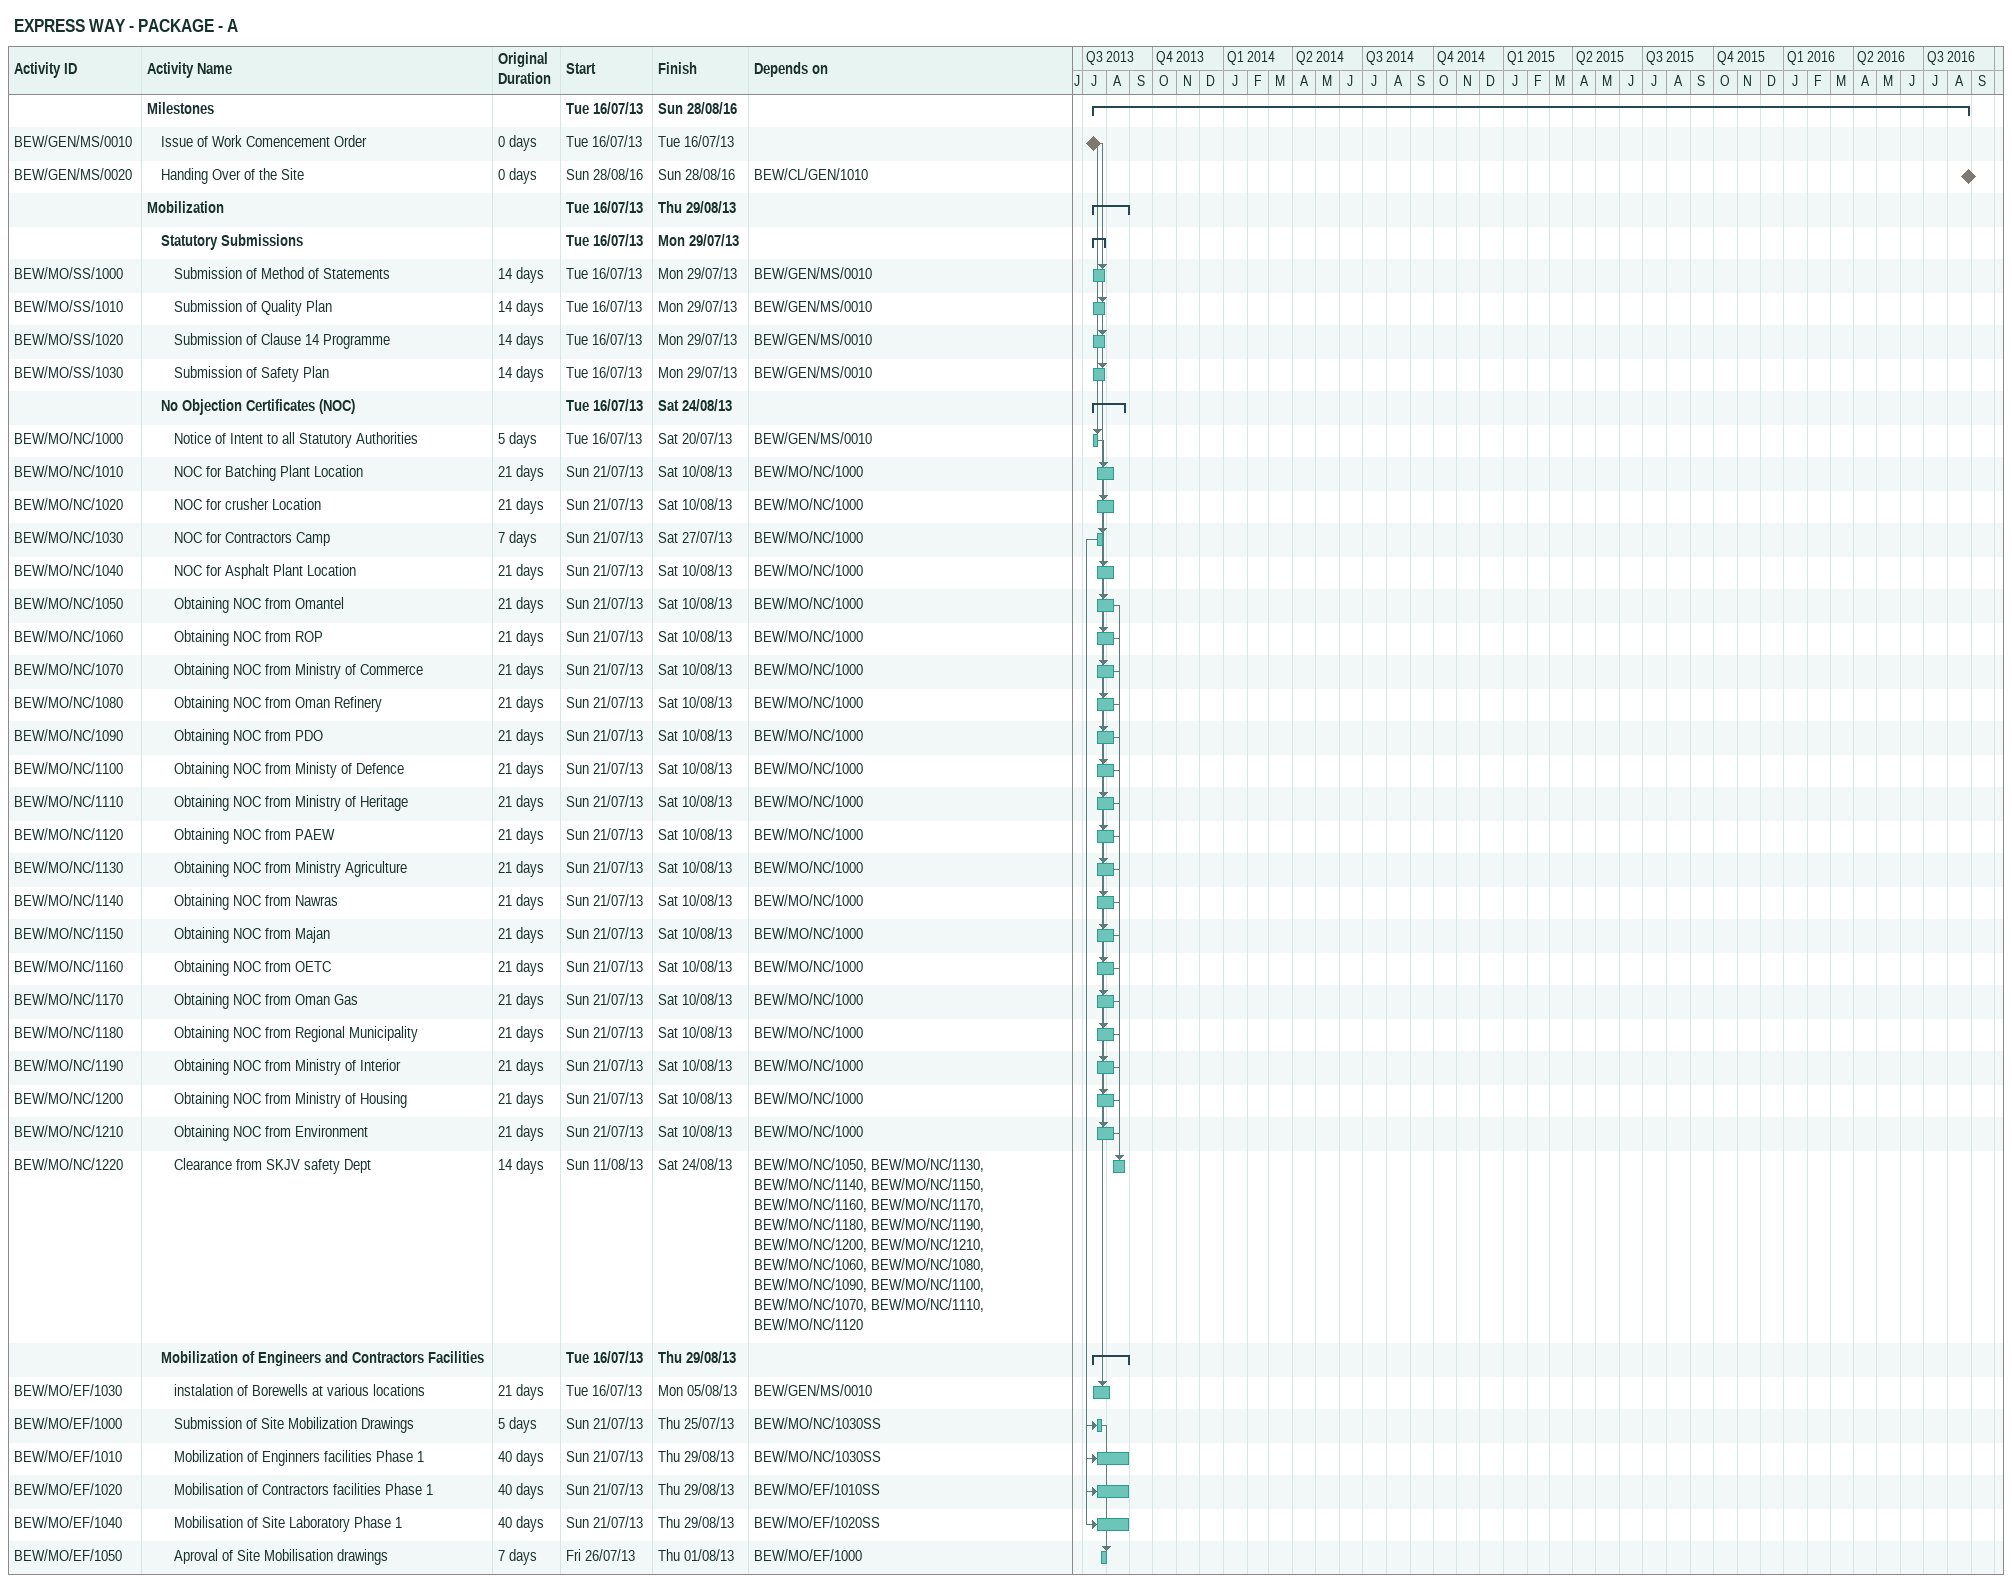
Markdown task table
EXPRESS WAY - PACKAGE - A

| ID | Level | Task | Original duration | Start | Finish | Predecessors |
|---|---|---|---|---|---|---|
|  | 1 | **Milestones** |  | 2013-07-16 | 2016-08-28 |  |
| BEW/GEN/MS/0010 | 2 | Issue of Work Comencement Order | 0d | 2013-07-16 | 2013-07-16 |  |
| BEW/GEN/MS/0020 | 2 | Handing Over of the Site | 0d | 2016-08-28 | 2016-08-28 | BEW/CL/GEN/1010 |
|  | 1 | **Mobilization** |  | 2013-07-16 | 2013-08-29 |  |
|  | 2 | **Statutory Submissions** |  | 2013-07-16 | 2013-07-29 |  |
| BEW/MO/SS/1000 | 3 | Submission of Method of Statements | 14d | 2013-07-16 | 2013-07-29 | BEW/GEN/MS/0010 |
| BEW/MO/SS/1010 | 3 | Submission of Quality Plan | 14d | 2013-07-16 | 2013-07-29 | BEW/GEN/MS/0010 |
| BEW/MO/SS/1020 | 3 | Submission of Clause 14 Programme | 14d | 2013-07-16 | 2013-07-29 | BEW/GEN/MS/0010 |
| BEW/MO/SS/1030 | 3 | Submission of Safety Plan | 14d | 2013-07-16 | 2013-07-29 | BEW/GEN/MS/0010 |
|  | 2 | **No Objection Certificates (NOC)** |  | 2013-07-16 | 2013-08-24 |  |
| BEW/MO/NC/1000 | 3 | Notice of Intent to all Statutory Authorities | 5d | 2013-07-16 | 2013-07-20 | BEW/GEN/MS/0010 |
| BEW/MO/NC/1010 | 3 | NOC for Batching Plant Location | 21d | 2013-07-21 | 2013-08-10 | BEW/MO/NC/1000 |
| BEW/MO/NC/1020 | 3 | NOC for crusher Location | 21d | 2013-07-21 | 2013-08-10 | BEW/MO/NC/1000 |
| BEW/MO/NC/1030 | 3 | NOC for Contractors Camp | 7d | 2013-07-21 | 2013-07-27 | BEW/MO/NC/1000 |
| BEW/MO/NC/1040 | 3 | NOC for Asphalt Plant Location | 21d | 2013-07-21 | 2013-08-10 | BEW/MO/NC/1000 |
| BEW/MO/NC/1050 | 3 | Obtaining NOC from Omantel | 21d | 2013-07-21 | 2013-08-10 | BEW/MO/NC/1000 |
| BEW/MO/NC/1060 | 3 | Obtaining NOC from ROP | 21d | 2013-07-21 | 2013-08-10 | BEW/MO/NC/1000 |
| BEW/MO/NC/1070 | 3 | Obtaining NOC from Ministry of Commerce | 21d | 2013-07-21 | 2013-08-10 | BEW/MO/NC/1000 |
| BEW/MO/NC/1080 | 3 | Obtaining NOC from Oman Refinery | 21d | 2013-07-21 | 2013-08-10 | BEW/MO/NC/1000 |
| BEW/MO/NC/1090 | 3 | Obtaining NOC from PDO | 21d | 2013-07-21 | 2013-08-10 | BEW/MO/NC/1000 |
| BEW/MO/NC/1100 | 3 | Obtaining NOC from Ministy of Defence | 21d | 2013-07-21 | 2013-08-10 | BEW/MO/NC/1000 |
| BEW/MO/NC/1110 | 3 | Obtaining NOC from Ministry of Heritage | 21d | 2013-07-21 | 2013-08-10 | BEW/MO/NC/1000 |
| BEW/MO/NC/1120 | 3 | Obtaining NOC from PAEW | 21d | 2013-07-21 | 2013-08-10 | BEW/MO/NC/1000 |
| BEW/MO/NC/1130 | 3 | Obtaining NOC from Ministry Agriculture | 21d | 2013-07-21 | 2013-08-10 | BEW/MO/NC/1000 |
| BEW/MO/NC/1140 | 3 | Obtaining NOC from Nawras | 21d | 2013-07-21 | 2013-08-10 | BEW/MO/NC/1000 |
| BEW/MO/NC/1150 | 3 | Obtaining NOC from Majan | 21d | 2013-07-21 | 2013-08-10 | BEW/MO/NC/1000 |
| BEW/MO/NC/1160 | 3 | Obtaining NOC from OETC | 21d | 2013-07-21 | 2013-08-10 | BEW/MO/NC/1000 |
| BEW/MO/NC/1170 | 3 | Obtaining NOC from Oman Gas | 21d | 2013-07-21 | 2013-08-10 | BEW/MO/NC/1000 |
| BEW/MO/NC/1180 | 3 | Obtaining NOC from Regional Municipality | 21d | 2013-07-21 | 2013-08-10 | BEW/MO/NC/1000 |
| BEW/MO/NC/1190 | 3 | Obtaining NOC from Ministry of Interior | 21d | 2013-07-21 | 2013-08-10 | BEW/MO/NC/1000 |
| BEW/MO/NC/1200 | 3 | Obtaining NOC from Ministry of Housing | 21d | 2013-07-21 | 2013-08-10 | BEW/MO/NC/1000 |
| BEW/MO/NC/1210 | 3 | Obtaining NOC from Environment | 21d | 2013-07-21 | 2013-08-10 | BEW/MO/NC/1000 |
| BEW/MO/NC/1220 | 3 | Clearance from SKJV safety Dept | 14d | 2013-08-11 | 2013-08-24 | BEW/MO/NC/1050, BEW/MO/NC/1130, BEW/MO/NC/1140, BEW/MO/NC/1150, BEW/MO/NC/1160, BEW/MO/NC/1170, BEW/MO/NC/1180, BEW/MO/NC/1190, BEW/MO/NC/1200, BEW/MO/NC/1210, BEW/MO/NC/1060, BEW/MO/NC/1080, BEW/MO/NC/1090, BEW/MO/NC/1100, BEW/MO/NC/1070, BEW/MO/NC/1110, BEW/MO/NC/1120 |
|  | 2 | **Mobilization of Engineers and Contractors Facilities** |  | 2013-07-16 | 2013-08-29 |  |
| BEW/MO/EF/1030 | 3 | instalation of Borewells at various locations | 21d | 2013-07-16 | 2013-08-05 | BEW/GEN/MS/0010 |
| BEW/MO/EF/1000 | 3 | Submission of Site Mobilization Drawings | 5d | 2013-07-21 | 2013-07-25 | BEW/MO/NC/1030SS |
| BEW/MO/EF/1010 | 3 | Mobilization of Enginners facilities Phase 1 | 40d | 2013-07-21 | 2013-08-29 | BEW/MO/NC/1030SS |
| BEW/MO/EF/1020 | 3 | Mobilisation of Contractors facilities Phase 1 | 40d | 2013-07-21 | 2013-08-29 | BEW/MO/EF/1010SS |
| BEW/MO/EF/1040 | 3 | Mobilisation of Site Laboratory Phase 1 | 40d | 2013-07-21 | 2013-08-29 | BEW/MO/EF/1020SS |
| BEW/MO/EF/1050 | 3 | Aproval of Site Mobilisation drawings | 7d | 2013-07-26 | 2013-08-01 | BEW/MO/EF/1000 |
